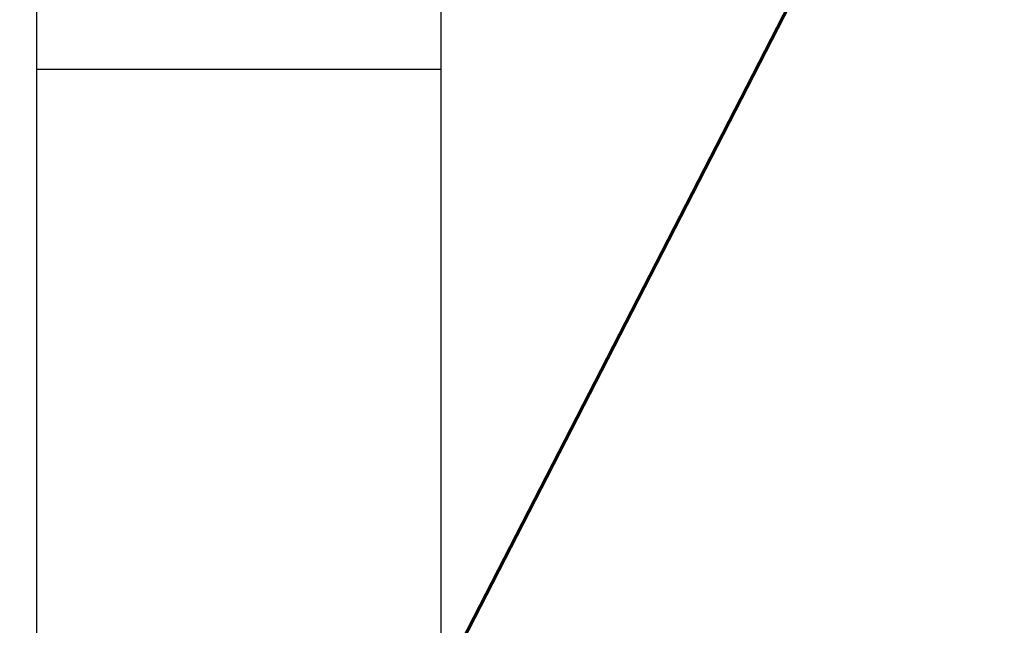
# Model space of a CAD drawing. Header units: inches. Extents: x -12418 to 183584, y -29325 to 19878.
# Drawn here: x 16832.61 to 16879.9, y -4522.61 to -4493.37 of the extents above; entities that cross this region are included whole.
import ezdxf
from ezdxf import colors
from ezdxf.entities.mleader import LeaderData, LeaderLine
from ezdxf.math import Vec2, Vec3

# ---------------------------------------------------------------- set-up
doc = ezdxf.new("R2010")
doc.units = ezdxf.units.IN
doc.header["$LTSCALE"] = 25
doc.header["$MEASUREMENT"] = 0
doc.linetypes.add('DASHDOT', pattern=[25.4, 12.7, -6.35, 0, -6.35])
doc.layers.get('0').update_dxf_attribs({"color": 8})
for name, color, linetype, lineweight in [('00-Ground Floor$0$LOADING', 253, 'Continuous', 5), ('00-Ground Floor$0$NEW Wall', 166, 'Continuous', 5), ('E-LITE-CIRC', 6, 'Continuous', 25), ('E-LITE-CLNG-CNDT', 6, 'DASHDOT', 35), ('E-POWR-TEXT', 6, 'Continuous', 25)]:
    doc.layers.add(name, color=color, linetype=linetype, lineweight=lineweight)
doc.styles.add('DC_Elc_Romans', font='elc_romans.shx', dxfattribs={"width": 0.7})
doc.styles.add('DC_Simplex', font='SIMPLEX.shx', dxfattribs={"width": 0.7})

# ---------------------------------------------------------------- blocks, each defined once
blk = doc.blocks.new('*X137')
at = {"color": 0}
for p, q in [((5, 3), (5, 3)), ((5, 3), (5, 3)), ((5, 3), (5, 3)), ((5, 3), (5, 3)), ((5, 3), (5, 3)), ((5, 3), (5, 3)), ((5, 3), (5, 3)), ((5, 3), (5, 3)), ((5, 3), (5, 3)), ((5, 3), (5, 3)), ((5, 3), (5, 3)), ((5, 3), (5, 3)), ((5, 3), (5, 3)), ((5, 3), (5, 3)), ((5, 3), (5, 3)), ((5, 3), (5, 3)), ((5, 3), (5, 3)), ((5, 3), (5, 3)), ((5, 3), (5, 3)), ((5, 3), (5, 3)), ((5, 3), (5, 3)), ((5, 3), (5, 3)), ((5, 3), (5, 3)), ((5, 3), (5, 3)), ((5, 3), (5, 3)), ((5, 3), (5, 3)), ((5, 3), (5, 3)), ((5, 3), (5, 3)), ((5, 3), (5, 3)), ((5, 3), (5, 3)), ((5, 3), (5, 3)), ((5, 3), (5, 3)), ((5, 3), (5, 3)), ((5, 3), (5, 3)), ((5, 3), (5, 3)), ((5, 3), (5, 3)), ((5, 3), (5, 3)), ((5, 3), (5, 3)), ((5, 3), (5, 3)), ((5, 3), (5, 3)), ((5, 3), (5, 3)), ((5, 3), (5, 3)), ((5, 3), (5, 3)), ((5, 3), (5, 3)), ((5, 3), (5, 3)), ((5, 3), (5, 3)), ((5, 3), (5, 3)), ((5, 3), (5, 3)), ((5, 3), (5, 3)), ((5, 3), (5, 3)), ((5, 3), (5, 3)), ((5, 3), (5, 3)), ((5, 3), (5, 3)), ((5, 3), (5, 3)), ((5, 3), (5, 3)), ((5, 3), (5, 3)), ((5, 3), (5, 3)), ((5, 3), (5, 3)), ((5, 3), (5, 3)), ((5, 3), (5, 3)), ((5, 3), (5, 3)), ((5, 3), (5, 3)), ((5, 3), (5, 3)), ((5, 3), (5, 3)), ((5, 3), (5, 3)), ((5, 3), (5, 3)), ((6, 3), (5, 3)), ((5, 3), (5, 3)), ((6, 3), (5, 3)), ((5, 3), (5, 3)), ((6, 3), (5, 3)), ((5, 3), (5, 3)), ((6, 3), (5, 3)), ((5, 3), (5, 3)), ((5, 3), (5, 3)), ((5, 3), (5, 3)), ((5, 3), (5, 3)), ((5, 3), (5, 3)), ((5, 3), (5, 3)), ((5, 3), (5, 3)), ((5, 3), (5, 3)), ((5, 3), (5, 3)), ((5, 3), (5, 3)), ((5, 3), (5, 3)), ((5, 3), (5, 3)), ((5, 3), (5, 3)), ((5, 3), (5, 3)), ((5, 3), (5, 3)), ((5, 3), (5, 3)), ((5, 3), (5, 3)), ((5, 3), (5, 3)), ((5, 3), (5, 3)), ((5, 3), (5, 3)), ((5, 3), (5, 3)), ((5, 3), (5, 3)), ((5, 3), (5, 3)), ((6, 3), (6, 3)), ((6, 3), (6, 3)), ((6, 3), (6, 3)), ((6, 3), (6, 3)), ((6, 3), (6, 3)), ((6, 3), (6, 3)), ((6, 3), (6, 3)), ((6, 3), (6, 3)), ((6, 3), (6, 3)), ((6, 3), (6, 3)), ((6, 3), (6, 3)), ((6, 3), (6, 3)), ((6, 3), (6, 3)), ((6, 3), (6, 3)), ((6, 3), (6, 3)), ((6, 3), (6, 3)), ((6, 3), (6, 3)), ((6, 3), (6, 3)), ((6, 3), (6, 3)), ((6, 3), (6, 3)), ((6, 3), (6, 3)), ((6, 3), (6, 3)), ((6, 3), (6, 3)), ((6, 3), (6, 3)), ((6, 3), (6, 3)), ((6, 3), (6, 3)), ((6, 3), (6, 3)), ((6, 3), (6, 3)), ((6, 3), (6, 3)), ((6, 3), (6, 3)), ((6, 3), (6, 3)), ((6, 3), (6, 3)), ((6, 3), (6, 3)), ((6, 3), (6, 3)), ((6, 3), (6, 3)), ((6, 3), (6, 3)), ((6, 3), (6, 3)), ((6, 3), (6, 3)), ((6, 3), (6, 3)), ((6, 3), (6, 3)), ((6, 3), (6, 3)), ((6, 3), (6, 3)), ((6, 3), (6, 3)), ((6, 3), (6, 3)), ((6, 3), (6, 3)), ((6, 3), (6, 3)), ((6, 3), (6, 3)), ((6, 3), (6, 3)), ((6, 3), (6, 3)), ((6, 3), (6, 3)), ((6, 3), (6, 3)), ((6, 3), (6, 3)), ((6, 3), (6, 3)), ((6, 3), (6, 3)), ((6, 3), (6, 3)), ((6, 3), (6, 3)), ((6, 3), (6, 3)), ((6, 3), (6, 3)), ((6, 3), (6, 3)), ((6, 3), (6, 3)), ((6, 3), (6, 3)), ((6, 3), (6, 3)), ((6, 3), (6, 3)), ((6, 3), (6, 3)), ((6, 3), (6, 3)), ((6, 3), (6, 3)), ((6, 3), (6, 3)), ((6, 3), (6, 3)), ((6, 3), (6, 3)), ((6, 3), (6, 3)), ((6, 3), (6, 3)), ((6, 3), (6, 3)), ((6, 3), (6, 3)), ((6, 3), (6, 3)), ((6, 3), (6, 3)), ((6, 3), (6, 3)), ((6, 3), (6, 3)), ((6, 3), (6, 3)), ((6, 3), (6, 3)), ((6, 3), (6, 3)), ((6, 3), (6, 3)), ((6, 3), (6, 3)), ((6, 3), (6, 3)), ((6, 3), (6, 3)), ((6, 3), (6, 3)), ((6, 3), (6, 3)), ((6, 3), (6, 3)), ((6, 3), (6, 3)), ((6, 3), (6, 3)), ((6, 3), (6, 3)), ((6, 3), (6, 3)), ((6, 3), (6, 3)), ((6, 3), (6, 3)), ((6, 3), (6, 3)), ((6, 3), (6, 3)), ((6, 3), (6, 3)), ((6, 3), (6, 3)), ((6, 3), (6, 3)), ((6, 3), (6, 3)), ((6, 3), (6, 3)), ((6, 3), (6, 3)), ((6, 3), (6, 3)), ((6, 3), (6, 3)), ((6, 3), (6, 3)), ((6, 3), (6, 3)), ((6, 3), (6, 3)), ((6, 3), (6, 3)), ((6, 3), (6, 3)), ((6, 3), (6, 3)), ((6, 3), (6, 3)), ((6, 3), (6, 3)), ((6, 3), (6, 3)), ((6, 3), (6, 3)), ((6, 3), (6, 3)), ((6, 3), (6, 3)), ((6, 3), (6, 3)), ((6, 3), (6, 3)), ((6, 3), (6, 3)), ((6, 3), (6, 3)), ((6, 3), (6, 3)), ((6, 3), (6, 3)), ((6, 3), (6, 3)), ((6, 3), (6, 3)), ((6, 3), (6, 3)), ((6, 3), (6, 3)), ((6, 3), (6, 3)), ((6, 3), (6, 3)), ((6, 3), (6, 3)), ((6, 3), (6, 3)), ((6, 3), (6, 3)), ((6, 3), (6, 3)), ((6, 3), (6, 3)), ((6, 3), (6, 3)), ((6, 3), (6, 3)), ((6, 3), (6, 3)), ((6, 3), (6, 3)), ((6, 3), (6, 3)), ((6, 3), (6, 3)), ((6, 3), (6, 3)), ((6, 3), (6, 3)), ((6, 3), (6, 3)), ((6, 3), (6, 3)), ((6, 3), (6, 3)), ((6, 3), (6, 3)), ((6, 3), (6, 3)), ((6, 3), (6, 3)), ((6, 3), (6, 3)), ((6, 3), (6, 3)), ((6, 3), (6, 3)), ((6, 3), (6, 3)), ((6, 3), (6, 3)), ((6, 3), (6, 3)), ((6, 3), (6, 3)), ((6, 3), (6, 3)), ((6, 3), (6, 3)), ((6, 3), (6, 3)), ((6, 3), (6, 3)), ((6, 3), (6, 3)), ((6, 3), (6, 3)), ((6, 3), (6, 3)), ((6, 3), (6, 3)), ((6, 3), (6, 3)), ((6, 3), (6, 3)), ((6, 3), (6, 3)), ((6, 3), (6, 3)), ((6, 3), (6, 3)), ((6, 3), (6, 3)), ((6, 3), (6, 3)), ((6, 3), (6, 3)), ((6, 3), (6, 3)), ((6, 3), (6, 3)), ((6, 3), (6, 3)), ((6, 3), (6, 3)), ((6, 3), (6, 3)), ((6, 3), (6, 3)), ((6, 3), (6, 3)), ((6, 3), (6, 3)), ((6, 3), (6, 3)), ((6, 3), (6, 3)), ((6, 3), (6, 3)), ((6, 3), (6, 3)), ((6, 3), (6, 3)), ((6, 3), (6, 3)), ((6, 3), (6, 3)), ((6, 3), (6, 3)), ((6, 3), (6, 3)), ((6, 3), (6, 3)), ((6, 3), (6, 3)), ((6, 3), (6, 3)), ((6, 3), (6, 3)), ((6, 3), (6, 3)), ((6, 3), (6, 3)), ((6, 3), (6, 3)), ((6, 3), (6, 3)), ((6, 3), (6, 3)), ((6, 3), (6, 3)), ((6, 3), (6, 3)), ((6, 3), (6, 3)), ((6, 3), (6, 3)), ((6, 3), (6, 3)), ((6, 3), (6, 3)), ((6, 3), (6, 3)), ((6, 3), (6, 3)), ((6, 3), (6, 3)), ((6, 3), (5, 3)), ((6, 3), (5, 3)), ((6, 3), (5, 3)), ((6, 3), (5, 3)), ((6, 3), (5, 3)), ((6, 3), (6, 3)), ((6, 3), (6, 3)), ((6, 3), (6, 3)), ((6, 3), (6, 3)), ((6, 3), (6, 3)), ((6, 3), (6, 3)), ((6, 3), (6, 3)), ((6, 3), (6, 3)), ((6, 3), (6, 3)), ((6, 3), (6, 3)), ((6, 3), (6, 3)), ((6, 3), (6, 3)), ((6, 3), (6, 3)), ((6, 3), (6, 3)), ((6, 3), (6, 3)), ((6, 3), (6, 3)), ((6, 3), (6, 3)), ((6, 3), (6, 3)), ((6, 3), (6, 3)), ((6, 3), (6, 3)), ((6, 3), (6, 3)), ((6, 3), (6, 3)), ((6, 3), (6, 3)), ((6, 3), (6, 3)), ((6, 3), (6, 3)), ((6, 3), (6, 3)), ((6, 3), (6, 3)), ((6, 3), (6, 3)), ((6, 3), (6, 3)), ((6, 3), (6, 3)), ((6, 3), (6, 3)), ((6, 3), (6, 3)), ((6, 3), (6, 3)), ((6, 3), (6, 3)), ((6, 3), (6, 3)), ((6, 3), (6, 3)), ((6, 3), (6, 3)), ((6, 3), (6, 3)), ((6, 3), (6, 3)), ((6, 3), (6, 3)), ((6, 3), (6, 3)), ((6, 3), (6, 3)), ((6, 3), (6, 3)), ((6, 3), (6, 3)), ((6, 3), (6, 3)), ((6, 3), (6, 3)), ((6, 3), (6, 3)), ((6, 3), (6, 3)), ((6, 3), (6, 3)), ((6, 3), (6, 3)), ((6, 3), (6, 3)), ((6, 3), (6, 3)), ((6, 3), (6, 3)), ((6, 3), (6, 3)), ((6, 3), (6, 3)), ((6, 3), (6, 3)), ((6, 3), (6, 3)), ((6, 3), (6, 3)), ((6, 3), (6, 3)), ((6, 3), (6, 3)), ((6, 3), (6, 3)), ((6, 3), (6, 3)), ((6, 3), (6, 3)), ((6, 3), (6, 3)), ((6, 3), (6, 3)), ((6, 3), (6, 3)), ((6, 3), (6, 3)), ((6, 3), (6, 3)), ((6, 3), (6, 3)), ((6, 3), (6, 3)), ((6, 3), (6, 3)), ((6, 3), (6, 3)), ((6, 3), (6, 3)), ((6, 3), (6, 3)), ((6, 3), (6, 3)), ((6, 3), (6, 3)), ((6, 3), (6, 3)), ((6, 3), (6, 3)), ((6, 3), (6, 3)), ((6, 3), (6, 3)), ((6, 3), (6, 3)), ((6, 3), (6, 3)), ((6, 3), (6, 3)), ((6, 3), (6, 3)), ((6, 3), (6, 3)), ((6, 3), (6, 3)), ((6, 3), (6, 3)), ((6, 3), (6, 3)), ((6, 3), (6, 3)), ((6, 3), (6, 3)), ((6, 3), (6, 3)), ((6, 3), (6, 3)), ((6, 3), (6, 3)), ((6, 3), (6, 3)), ((6, 3), (6, 3)), ((6, 3), (6, 3)), ((6, 3), (6, 3)), ((6, 3), (6, 3)), ((6, 3), (6, 3)), ((6, 3), (6, 3)), ((6, 3), (6, 3)), ((6, 3), (6, 3)), ((6, 3), (6, 3)), ((6, 3), (6, 3)), ((6, 3), (6, 3)), ((6, 3), (6, 3)), ((6, 3), (6, 3)), ((6, 3), (6, 3)), ((6, 3), (6, 3)), ((6, 3), (6, 3)), ((6, 3), (6, 3)), ((6, 3), (6, 3)), ((6, 3), (6, 3)), ((6, 3), (6, 3)), ((6, 3), (6, 3)), ((6, 3), (6, 3)), ((6, 3), (6, 3)), ((6, 3), (6, 3)), ((6, 3), (6, 3)), ((6, 3), (6, 3)), ((6, 3), (6, 3)), ((6, 3), (6, 3)), ((6, 3), (6, 3)), ((6, 3), (6, 3)), ((6, 3), (6, 3)), ((6, 3), (6, 3)), ((6, 3), (6, 3)), ((6, 3), (6, 3)), ((6, 3), (6, 3)), ((6, 3), (6, 3)), ((6, 3), (6, 3)), ((6, 3), (6, 3)), ((6, 3), (6, 3)), ((6, 3), (6, 3)), ((6, 3), (6, 3)), ((6, 3), (6, 3)), ((6, 3), (6, 3)), ((6, 3), (6, 3)), ((6, 3), (6, 3)), ((6, 3), (6, 3)), ((6, 3), (6, 3)), ((6, 3), (6, 3)), ((6, 3), (6, 3)), ((6, 3), (6, 3)), ((6, 3), (6, 3)), ((6, 3), (6, 3)), ((6, 3), (6, 3)), ((6, 3), (6, 3)), ((6, 3), (6, 3)), ((6, 3), (6, 3)), ((6, 3), (6, 3)), ((6, 3), (6, 3)), ((6, 3), (6, 3)), ((6, 3), (6, 3)), ((6, 3), (6, 3)), ((6, 3), (6, 3)), ((6, 3), (6, 3)), ((6, 3), (6, 3)), ((6, 3), (6, 3)), ((6, 3), (6, 3)), ((6, 3), (6, 3)), ((6, 3), (6, 3)), ((6, 3), (6, 3)), ((6, 3), (6, 3)), ((6, 3), (6, 3)), ((6, 3), (6, 3)), ((6, 3), (6, 3)), ((6, 3), (6, 3)), ((6, 3), (6, 3)), ((6, 3), (6, 3)), ((6, 3), (6, 3)), ((6, 3), (6, 3)), ((6, 3), (6, 3)), ((6, 3), (6, 3)), ((6, 3), (6, 3)), ((6, 3), (6, 3)), ((6, 3), (6, 3)), ((6, 3), (6, 3)), ((6, 3), (6, 3)), ((6, 3), (6, 3)), ((6, 3), (6, 3)), ((6, 3), (6, 3)), ((6, 3), (6, 3)), ((6, 3), (6, 3)), ((6, 3), (6, 3)), ((6, 3), (6, 3)), ((6, 3), (6, 3)), ((6, 3), (6, 3)), ((6, 3), (6, 3)), ((6, 3), (6, 3)), ((6, 3), (6, 3)), ((6, 3), (6, 3)), ((6, 3), (6, 3)), ((6, 3), (6, 3)), ((6, 3), (6, 3)), ((6, 3), (6, 3)), ((6, 3), (6, 3)), ((6, 3), (6, 3)), ((6, 3), (6, 3)), ((6, 3), (6, 3)), ((6, 3), (6, 3)), ((6, 3), (6, 3)), ((6, 3), (6, 3)), ((6, 3), (6, 3)), ((6, 3), (6, 3)), ((6, 3), (6, 3)), ((6, 3), (6, 3)), ((6, 3), (6, 3)), ((6, 3), (6, 3)), ((6, 3), (6, 3)), ((6, 3), (6, 3)), ((6, 3), (6, 3)), ((6, 3), (6, 3)), ((6, 3), (6, 3)), ((6, 3), (6, 3)), ((6, 3), (6, 3)), ((6, 3), (6, 3)), ((6, 3), (6, 3)), ((6, 3), (6, 3)), ((6, 3), (6, 3)), ((6, 3), (6, 3)), ((6, 3), (6, 3)), ((6, 3), (6, 3)), ((6, 3), (6, 3)), ((6, 3), (6, 3)), ((6, 3), (6, 3)), ((6, 3), (6, 3)), ((6, 3), (6, 3)), ((6, 3), (6, 3)), ((6, 3), (6, 3)), ((6, 3), (6, 3)), ((6, 3), (6, 3)), ((6, 3), (6, 3)), ((6, 3), (6, 3)), ((6, 3), (6, 3)), ((6, 3), (6, 3)), ((6, 3), (6, 3)), ((6, 3), (6, 3)), ((6, 3), (6, 3)), ((6, 3), (6, 3)), ((6, 3), (6, 3)), ((6, 3), (6, 3)), ((6, 3), (6, 3)), ((6, 3), (6, 3)), ((6, 3), (6, 3)), ((6, 3), (6, 3)), ((6, 3), (6, 3)), ((6, 3), (6, 3)), ((6, 3), (6, 3)), ((6, 3), (6, 3)), ((6, 3), (6, 3)), ((6, 3), (6, 3)), ((6, 3), (6, 3)), ((6, 3), (6, 3)), ((6, 3), (6, 3)), ((6, 3), (6, 3)), ((6, 3), (6, 3)), ((6, 3), (6, 3)), ((6, 3), (6, 3)), ((6, 3), (6, 3)), ((6, 3), (6, 3)), ((6, 3), (6, 3)), ((6, 3), (6, 3)), ((6, 3), (6, 3)), ((6, 3), (6, 3)), ((6, 3), (6, 3)), ((6, 3), (6, 3)), ((6, 3), (6, 3)), ((6, 3), (6, 3)), ((6, 3), (6, 3)), ((6, 3), (6, 3)), ((6, 3), (6, 3)), ((6, 3), (6, 3)), ((6, 3), (6, 3)), ((6, 3), (6, 3)), ((6, 3), (6, 3)), ((6, 3), (6, 3)), ((6, 3), (6, 3)), ((6, 3), (6, 3)), ((6, 3), (6, 3)), ((6, 3), (6, 3)), ((6, 3), (6, 3)), ((6, 3), (6, 3)), ((6, 3), (6, 3)), ((6, 3), (6, 3)), ((6, 3), (6, 3)), ((6, 3), (6, 3)), ((6, 3), (6, 3)), ((6, 3), (6, 3)), ((6, 3), (6, 3)), ((6, 3), (6, 3)), ((6, 3), (6, 3)), ((6, 3), (6, 3)), ((6, 3), (6, 3)), ((6, 3), (6, 3)), ((6, 3), (6, 3)), ((6, 3), (6, 3)), ((6, 3), (6, 3)), ((6, 3), (6, 3)), ((6, 3), (6, 3)), ((6, 3), (6, 3)), ((6, 3), (6, 3)), ((6, 3), (6, 3)), ((6, 3), (6, 3)), ((6, 3), (6, 3)), ((6, 3), (6, 3)), ((6, 3), (6, 3)), ((6, 3), (6, 3)), ((6, 3), (6, 3)), ((6, 3), (6, 3)), ((6, 3), (6, 3)), ((6, 3), (6, 3)), ((6, 3), (6, 3)), ((6, 3), (6, 3)), ((6, 3), (6, 3)), ((6, 3), (6, 3)), ((6, 3), (6, 3))]:
    blk.add_line(p, q, dxfattribs=at)
blk = doc.blocks.new('*X138')
at = {"color": 0}
for p, q in [((13, 1), (13, 1)), ((13, 1), (13, 1)), ((13, 1), (13, 1)), ((13, 1), (13, 1)), ((13, 1), (13, 1)), ((13, 1), (13, 1)), ((13, 1), (13, 1)), ((13, 1), (13, 1)), ((13, 1), (13, 1)), ((13, 1), (13, 1)), ((13, 1), (13, 1)), ((13, 1), (13, 1)), ((13, 1), (13, 1)), ((13, 1), (13, 1)), ((13, 1), (13, 1)), ((13, 1), (14, 1)), ((13, 1), (14, 1)), ((13, 1), (14, 1)), ((13, 1), (13, 1)), ((13, 1), (13, 1)), ((13, 1), (13, 1)), ((13, 1), (13, 1)), ((13, 1), (13, 1)), ((13, 1), (13, 1)), ((13, 1), (13, 1)), ((13, 1), (13, 1)), ((13, 1), (13, 1)), ((13, 1), (13, 1)), ((13, 1), (13, 1)), ((13, 1), (13, 1)), ((13, 1), (13, 1)), ((13, 1), (13, 1)), ((13, 1), (13, 1)), ((13, 1), (13, 1)), ((13, 1), (13, 1)), ((13, 1), (13, 1)), ((13, 1), (13, 1)), ((13, 1), (13, 1)), ((13, 1), (13, 1)), ((13, 1), (13, 1)), ((13, 1), (13, 1)), ((13, 1), (13, 1)), ((13, 1), (13, 1)), ((13, 1), (13, 1)), ((13, 1), (13, 1)), ((13, 1), (13, 1)), ((13, 1), (13, 1)), ((13, 1), (13, 1)), ((13, 1), (13, 1)), ((13, 1), (13, 1)), ((13, 1), (13, 1)), ((13, 1), (13, 1)), ((13, 1), (13, 1)), ((13, 1), (13, 1)), ((13, 1), (13, 1)), ((13, 1), (13, 1)), ((13, 1), (13, 1)), ((13, 1), (13, 1)), ((13, 1), (13, 1)), ((13, 1), (13, 1)), ((13, 1), (13, 1)), ((13, 1), (13, 1)), ((13, 1), (13, 1)), ((13, 1), (13, 1)), ((13, 1), (13, 1)), ((13, 1), (13, 1)), ((13, 1), (13, 1)), ((13, 1), (13, 1)), ((13, 1), (13, 1)), ((13, 1), (13, 1)), ((13, 1), (13, 1)), ((13, 1), (13, 1)), ((13, 1), (13, 1)), ((13, 1), (13, 1)), ((13, 1), (13, 1)), ((13, 1), (13, 1)), ((13, 1), (13, 1)), ((13, 1), (13, 1)), ((13, 1), (13, 1)), ((13, 1), (13, 1)), ((13, 1), (13, 1)), ((13, 1), (13, 1)), ((13, 1), (13, 1)), ((13, 1), (13, 1)), ((13, 1), (13, 1)), ((13, 1), (13, 1)), ((13, 1), (13, 1)), ((13, 1), (13, 1)), ((13, 1), (13, 1)), ((13, 1), (13, 1)), ((13, 1), (13, 1)), ((13, 1), (13, 1)), ((13, 1), (13, 1)), ((13, 1), (13, 1)), ((13, 1), (13, 1)), ((13, 1), (13, 1)), ((13, 1), (13, 1)), ((13, 1), (13, 1)), ((13, 1), (13, 1)), ((13, 1), (13, 1)), ((13, 1), (13, 1)), ((13, 1), (13, 1)), ((13, 1), (13, 1)), ((13, 1), (13, 1)), ((13, 1), (13, 1)), ((13, 1), (13, 1)), ((13, 1), (13, 1)), ((13, 1), (13, 1)), ((13, 1), (13, 1)), ((13, 1), (13, 1)), ((13, 1), (13, 1)), ((13, 1), (13, 1)), ((13, 1), (13, 1)), ((13, 1), (13, 1)), ((13, 1), (13, 1)), ((13, 1), (13, 1)), ((13, 1), (13, 1)), ((13, 1), (13, 1)), ((13, 1), (13, 1)), ((13, 1), (13, 1)), ((13, 1), (13, 1)), ((13, 1), (13, 1)), ((13, 1), (13, 1)), ((13, 1), (14, 1)), ((13, 0), (13, 0)), ((13, 0), (13, 0)), ((13, 0), (13, 0)), ((13, 0), (13, 0)), ((13, 0), (13, 0)), ((13, 0), (13, 0)), ((13, 0), (13, 0)), ((13, 0), (13, 0)), ((13, 0), (13, 0)), ((13, 0), (13, 0)), ((13, 0), (13, 0)), ((13, 0), (13, 0)), ((13, 0), (13, 0)), ((13, 0), (13, 0)), ((13, 0), (13, 0)), ((13, 0), (13, 0)), ((13, 0), (13, 0)), ((13, 0), (13, 0)), ((13, 0), (13, 0)), ((13, 0), (13, 0)), ((13, 0), (13, 0)), ((13, 0), (13, 0)), ((13, 0), (13, 0)), ((13, 0), (13, 0)), ((13, 0), (13, 0)), ((13, 0), (13, 0)), ((13, 0), (13, 0)), ((13, 0), (13, 0)), ((13, 0), (13, 0)), ((13, 0), (13, 0)), ((13, 0), (13, 0)), ((13, 0), (13, 0)), ((13, 0), (13, 0)), ((13, 0), (13, 0)), ((13, 0), (13, 0)), ((13, 0), (13, 0)), ((13, 0), (13, 0)), ((13, 0), (13, 0)), ((13, 0), (13, 0)), ((13, 0), (13, 0)), ((13, 0), (13, 0)), ((13, 0), (13, 0)), ((13, 0), (13, 0)), ((13, 0), (13, 0)), ((13, 0), (13, 0)), ((13, 0), (13, 0)), ((13, 0), (13, 0)), ((13, 0), (13, 0)), ((13, 0), (14, 0)), ((13, 0), (14, 0)), ((13, 0), (13, 0)), ((13, 0), (14, 0)), ((14, 1), (14, 1)), ((14, 1), (14, 1)), ((14, 1), (14, 1)), ((14, 1), (14, 1)), ((14, 1), (14, 1)), ((14, 1), (14, 1)), ((14, 1), (14, 1)), ((14, 1), (14, 1)), ((14, 1), (14, 1)), ((14, 1), (14, 1)), ((14, 1), (14, 1)), ((14, 1), (14, 1)), ((14, 1), (14, 1)), ((14, 1), (14, 1)), ((14, 1), (14, 1)), ((14, 1), (14, 1)), ((14, 1), (14, 1)), ((14, 1), (14, 1)), ((14, 1), (14, 1)), ((14, 1), (14, 1)), ((14, 1), (14, 1)), ((14, 1), (14, 1)), ((14, 1), (14, 1)), ((14, 1), (14, 1)), ((14, 1), (14, 1)), ((14, 1), (14, 1)), ((14, 1), (14, 1)), ((14, 1), (14, 1)), ((14, 1), (14, 1)), ((14, 1), (14, 1)), ((14, 1), (14, 1)), ((14, 1), (14, 1)), ((14, 1), (14, 1)), ((14, 1), (14, 1)), ((14, 1), (14, 1)), ((14, 1), (14, 1)), ((14, 1), (14, 1)), ((14, 1), (14, 1)), ((14, 1), (14, 1)), ((14, 1), (14, 1)), ((14, 1), (14, 1)), ((14, 1), (14, 1)), ((14, 1), (14, 1)), ((14, 1), (14, 1)), ((14, 1), (14, 1)), ((14, 1), (14, 1)), ((14, 1), (14, 1)), ((14, 1), (14, 1)), ((14, 1), (14, 1)), ((14, 1), (14, 1)), ((14, 1), (14, 1)), ((14, 1), (14, 1)), ((14, 1), (14, 1)), ((14, 1), (14, 1)), ((14, 1), (14, 1)), ((14, 1), (14, 1)), ((14, 1), (14, 1)), ((14, 1), (14, 1)), ((14, 1), (14, 1)), ((14, 1), (14, 1)), ((14, 1), (14, 1)), ((14, 1), (14, 1)), ((14, 1), (14, 1)), ((14, 1), (14, 1)), ((14, 1), (14, 1)), ((14, 1), (14, 1)), ((14, 1), (14, 1)), ((14, 1), (14, 1)), ((14, 1), (14, 1)), ((14, 1), (14, 1)), ((14, 1), (14, 1)), ((14, 1), (14, 1)), ((14, 1), (14, 1)), ((14, 1), (14, 1)), ((14, 1), (14, 1)), ((14, 1), (14, 1)), ((14, 1), (14, 1)), ((14, 1), (14, 1)), ((14, 1), (14, 1)), ((14, 1), (14, 1)), ((14, 1), (14, 1)), ((14, 1), (14, 1)), ((14, 1), (14, 1)), ((14, 1), (14, 1)), ((14, 1), (14, 1)), ((14, 1), (14, 1)), ((14, 1), (14, 1)), ((14, 1), (14, 1)), ((14, 1), (14, 1)), ((14, 1), (14, 1)), ((14, 1), (14, 1)), ((14, 1), (14, 1)), ((14, 1), (14, 1)), ((14, 1), (14, 1)), ((14, 0), (14, 0)), ((14, 0), (14, 0)), ((14, 0), (14, 0)), ((14, 0), (14, 0)), ((14, 0), (14, 0)), ((14, 0), (14, 0)), ((14, 0), (14, 0)), ((14, 0), (14, 0)), ((14, 0), (14, 0)), ((14, 0), (14, 0)), ((14, 0), (14, 0)), ((14, 0), (14, 0)), ((14, 0), (14, 0)), ((14, 0), (14, 0)), ((14, 0), (14, 0)), ((14, 0), (14, 0)), ((14, 0), (14, 0)), ((14, 0), (14, 0)), ((14, 0), (14, 0)), ((14, 0), (14, 0)), ((14, 0), (14, 0)), ((14, 0), (14, 0)), ((14, 0), (14, 0)), ((14, 0), (14, 0)), ((14, 0), (14, 0)), ((14, 0), (14, 0)), ((14, 0), (14, 0)), ((14, 0), (14, 0)), ((14, 0), (14, 0)), ((14, 0), (14, 0)), ((14, 0), (14, 0)), ((14, 0), (14, 0)), ((14, 0), (14, 0)), ((14, 0), (14, 0)), ((14, 0), (14, 0)), ((14, 0), (14, 0)), ((14, 0), (14, 0)), ((14, 0), (14, 0)), ((14, 0), (14, 0)), ((14, 0), (14, 0)), ((14, 0), (14, 0)), ((14, 0), (14, 0)), ((14, 0), (14, 0)), ((14, 0), (14, 0)), ((14, 0), (14, 0)), ((14, 0), (14, 0)), ((14, 0), (14, 0)), ((14, 0), (14, 0)), ((13, 0), (13, 0)), ((13, 0), (14, 0)), ((13, 0), (13, 0)), ((13, 0), (14, 0)), ((13, 0), (13, 0)), ((13, 0), (14, 0)), ((13, 0), (13, 0)), ((13, 0), (13, 0)), ((13, 0), (13, 0)), ((13, 0), (13, 0)), ((13, 0), (14, 0)), ((13, 0), (13, 0)), ((13, 0), (14, 0)), ((13, 0), (13, 0)), ((13, 0), (14, 0)), ((13, 0), (13, 0)), ((13, 0), (14, 0)), ((13, 0), (13, 0)), ((13, 0), (14, 0)), ((13, 0), (13, 0)), ((13, 0), (14, 0)), ((13, 0), (13, 0)), ((13, 0), (14, 0)), ((13, 0), (13, 0)), ((13, 0), (13, 0)), ((13, 0), (13, 0)), ((13, 0), (14, 0)), ((13, 0), (13, 0)), ((13, 0), (14, 0)), ((13, 0), (13, 0)), ((13, 0), (14, 0)), ((13, 0), (13, 0)), ((13, 0), (14, 0)), ((13, 0), (13, 0)), ((13, 0), (13, 0)), ((13, 0), (13, 0)), ((13, 0), (13, 0)), ((13, 0), (13, 0)), ((13, 0), (13, 0)), ((13, 0), (13, 0)), ((13, 0), (13, 0)), ((13, 0), (13, 0)), ((13, 0), (13, 0)), ((13, 0), (13, 0)), ((13, 0), (13, 0)), ((13, 0), (13, 0)), ((13, 0), (13, 0)), ((13, 0), (13, 0)), ((13, 0), (13, 0)), ((13, 0), (13, 0)), ((13, 0), (13, 0)), ((13, 0), (13, 0)), ((13, 0), (13, 0)), ((13, 0), (13, 0)), ((13, 0), (13, 0)), ((13, 0), (13, 0)), ((13, 0), (13, 0)), ((13, 0), (13, 0)), ((13, 0), (13, 0)), ((13, 0), (13, 0)), ((13, 0), (13, 0)), ((13, 0), (13, 0)), ((13, 0), (13, 0)), ((13, 0), (13, 0)), ((13, -1), (13, -1)), ((13, -1), (13, -1)), ((13, -1), (13, -1)), ((13, -1), (13, -1)), ((13, -1), (13, -1)), ((13, -1), (14, -1)), ((13, -1), (13, -1)), ((14, 0), (14, 0)), ((14, 0), (14, 0)), ((14, 0), (14, 0)), ((14, 0), (14, 0)), ((14, 0), (14, 0)), ((14, 0), (14, 0)), ((14, 0), (14, 0)), ((14, 0), (14, 0)), ((14, 0), (14, 0)), ((14, 0), (14, 0)), ((14, 0), (14, 0)), ((14, 0), (14, 0)), ((14, 0), (14, 0)), ((14, 0), (14, 0)), ((14, 0), (14, 0)), ((13, 0), (14, 0)), ((14, 0), (14, 0)), ((14, 0), (14, 0)), ((14, 0), (14, 0)), ((14, 0), (14, 0)), ((14, 0), (14, 0)), ((14, 0), (14, 0)), ((14, 0), (14, 0)), ((14, 0), (14, 0)), ((14, 0), (14, 0)), ((14, 0), (14, 0)), ((14, 0), (14, 0)), ((14, 0), (14, 0)), ((14, 0), (14, 0)), ((14, 0), (14, 0)), ((14, 0), (14, 0)), ((14, 0), (14, 0)), ((14, 0), (14, 0)), ((14, 0), (14, 0)), ((14, 0), (14, 0)), ((14, 0), (14, 0)), ((14, 0), (14, 0)), ((14, 0), (14, 0)), ((14, 0), (14, 0)), ((14, 0), (14, 0)), ((14, 0), (14, 0)), ((14, 0), (14, 0)), ((14, 0), (14, 0)), ((14, 0), (14, 0)), ((14, 0), (14, 0)), ((14, 0), (14, 0)), ((14, 0), (14, 0)), ((14, 0), (14, 0)), ((14, 0), (14, 0)), ((14, 0), (14, 0)), ((14, -1), (14, -1)), ((14, -1), (14, -1)), ((14, -1), (14, -1)), ((14, -1), (14, -1)), ((14, -1), (14, -1))]:
    blk.add_line(p, q, dxfattribs=at)
blk = doc.blocks.new('00-Ground Floor$0$GF21018-P')
at = {"color": 0}
for p, q in [((0.220494, 0.475631), (0.220494, 0.067498)), ((0.240011, 0.322592), (0.240011, 0.140001)), ((0.220494, 0.293723), (0.240011, 0.293723))]:
    blk.add_line(p, q, dxfattribs=at)
for points in [[(0.240011, 0.293723), (0.240011, 0.293723), (0.240011, 0.293723), (0.240011, 0.293723), (0.240011, 0.293723), (0.240011, 0.293723), (0.240011, 0.293723), (0.240011, 0.293723), (0.240011, 0.293723), (0.240011, 0.293723), (0.240011, 0.293723), (0.240011, 0.293723), (0.240011, 0.293723), (0.240011, 0.293723), (0.240011, 0.293723), (0.240011, 0.293723), (0.240011, 0.293723), (0.240011, 0.293723), (0.240011, 0.293723), (0.240011, 0.293723), (0.240011, 0.293723), (0.240011, 0.293723), (0.240011, 0.293723), (0.240011, 0.293723), (0.240011, 0.293723), (0.240011, 0.293723), (0.240011, 0.293723), (0.240011, 0.293723), (0.240011, 0.293723), (0.240011, 0.293723), (0.240011, 0.293723), (0.240011, 0.293723), (0.240011, 0.293723), (0.240011, 0.293723), (0.240011, 0.293723), (0.240011, 0.293723), (0.240011, 0.293723), (0.240011, 0.293723), (0.240011, 0.293723), (0.240011, 0.293723), (0.240011, 0.293723), (0.240011, 0.293723), (0.240011, 0.293723), (0.240011, 0.293723), (0.240011, 0.293723), (0.240011, 0.293723), (0.240011, 0.293723), (0.240011, 0.293723), (0.240011, 0.293723), (0.240011, 0.293723), (0.240011, 0.293723), (0.240011, 0.293723), (0.240011, 0.293723), (0.240011, 0.293723), (0.240011, 0.293723), (0.240011, 0.293723), (0.240011, 0.293723), (0.240011, 0.293723), (0.240011, 0.293723), (0.240011, 0.293723), (0.240011, 0.293723), (0.240011, 0.293723), (0.240011, 0.293723), (0.240011, 0.293723), (0.240011, 0.293723), (0.240011, 0.293723), (0.240011, 0.293723), (0.240011, 0.293723), (0.240011, 0.293723), (0.240011, 0.293723), (0.240011, 0.293723), (0.240011, 0.293723), (0.240011, 0.293723), (0.240011, 0.293723), (0.240011, 0.293723), (0.240011, 0.293723), (0.240011, 0.293723), (0.240011, 0.293723), (0.240011, 0.293723), (0.240011, 0.293723), (0.240011, 0.293723), (0.240011, 0.293723), (0.240011, 0.293723), (0.240011, 0.293723), (0.240011, 0.293723), (0.240011, 0.293723), (0.240011, 0.293723), (0.240011, 0.293723), (0.240011, 0.293723), (0.240011, 0.293723), (0.240011, 0.293723), (0.240011, 0.293723), (0.240011, 0.293723), (0.240011, 0.293723), (0.240011, 0.293723), (0.240011, 0.293723), (0.240011, 0.293723), (0.240011, 0.293723), (0.240011, 0.293723), (0.240011, 0.293723), (0.240011, 0.293723), (0.240011, 0.293723), (0.240011, 0.293723), (0.240011, 0.293723), (0.240011, 0.293723), (0.240011, 0.293723), (0.240011, 0.293723), (0.240011, 0.293723), (0.240011, 0.293723), (0.240011, 0.293723), (0.240011, 0.293723), (0.240011, 0.293723), (0.240011, 0.293723), (0.240011, 0.293723), (0.240011, 0.293723), (0.240011, 0.293723), (0.240011, 0.293723), (0.240011, 0.293723), (0.240011, 0.293723), (0.240011, 0.293723), (0.240011, 0.293723), (0.240011, 0.293723), (0.240011, 0.293723), (0.240011, 0.293723), (0.240011, 0.293723), (0.240011, 0.293723), (0.240011, 0.293723), (0.240011, 0.293723), (0.240011, 0.293723), (0.240011, 0.293723), (0.240011, 0.293723), (0.240011, 0.293723), (0.240011, 0.293723), (0.240011, 0.293723), (0.240011, 0.293723), (0.240011, 0.293723), (0.240011, 0.293723), (0.240011, 0.293723), (0.240011, 0.293723), (0.240011, 0.293723), (0.240011, 0.293723), (0.240011, 0.293723), (0.240011, 0.293723), (0.240011, 0.293723), (0.240011, 0.293723), (0.240011, 0.293723), (0.240011, 0.293723), (0.240011, 0.293723), (0.240011, 0.293723), (0.240011, 0.293723), (0.240011, 0.293723), (0.240011, 0.293723), (0.240011, 0.293723), (0.240011, 0.293723), (0.240011, 0.293723), (0.240011, 0.293723), (0.240011, 0.293723), (0.240011, 0.293723), (0.240011, 0.293723), (0.240011, 0.293723), (0.240011, 0.293723), (0.240011, 0.293723), (0.240011, 0.293723), (0.240011, 0.293723), (0.240011, 0.293723), (0.240011, 0.293723), (0.240011, 0.293723), (0.240011, 0.293723), (0.240011, 0.293723), (0.240011, 0.293723), (0.240011, 0.293723), (0.240011, 0.293723), (0.240011, 0.293723), (0.240011, 0.293723), (0.240011, 0.293723), (0.240011, 0.293723), (0.240011, 0.293723), (0.240011, 0.293723), (0.240011, 0.293723), (0.240011, 0.293723), (0.240011, 0.293723), (0.240011, 0.293723), (0.240011, 0.293723), (0.240011, 0.293723), (0.240011, 0.293723), (0.240011, 0.293723), (0.240011, 0.293723), (0.240011, 0.293723), (0.240011, 0.293723), (0.240011, 0.293723), (0.240011, 0.293723), (0.240011, 0.293723), (0.240011, 0.293723), (0.240011, 0.293723), (0.240011, 0.293723), (0.240011, 0.293723), (0.240011, 0.293723), (0.240011, 0.293723), (0.240011, 0.293723), (0.240011, 0.293723), (0.240011, 0.293723), (0.240011, 0.293723), (0.240011, 0.293723), (0.240011, 0.293723), (0.240011, 0.293723), (0.240011, 0.293723), (0.240011, 0.293723), (0.240011, 0.293723), (0.240011, 0.293723), (0.240011, 0.293723), (0.240011, 0.293723), (0.240011, 0.293723), (0.240011, 0.293723), (0.240011, 0.293723), (0.240011, 0.293723), (0.240011, 0.293723), (0.240011, 0.293723), (0.240011, 0.293723), (0.240011, 0.293723), (0.240011, 0.293723), (0.240011, 0.293723), (0.240011, 0.293723), (0.240011, 0.293723), (0.240011, 0.293723), (0.240011, 0.293723), (0.240011, 0.293723), (0.240011, 0.293723), (0.240011, 0.293723), (0.240011, 0.293723), (0.240011, 0.293723), (0.240011, 0.293723), (0.240011, 0.293723), (0.240011, 0.293723), (0.240011, 0.293723), (0.240011, 0.293723), (0.240011, 0.293723), (0.240011, 0.293723), (0.240011, 0.293723), (0.240011, 0.293723), (0.240011, 0.293723), (0.240011, 0.293723), (0.240011, 0.293723), (0.240011, 0.293723), (0.240011, 0.293723), (0.240011, 0.293723), (0.240011, 0.293723), (0.240011, 0.293723), (0.240011, 0.293723), (0.240011, 0.293723), (0.240011, 0.293723), (0.240011, 0.293723), (0.240011, 0.293723), (0.240011, 0.293723), (0.240011, 0.293723), (0.240011, 0.293723), (0.240011, 0.293723), (0.240011, 0.293723), (0.240011, 0.293723), (0.240011, 0.293723), (0.240011, 0.293723), (0.240011, 0.293723), (0.240011, 0.293723), (0.240011, 0.293723), (0.240011, 0.293723), (0.240011, 0.293723), (0.240011, 0.293723), (0.240011, 0.293723), (0.240011, 0.293723), (0.240011, 0.293723), (0.240011, 0.293723), (0.240011, 0.293723), (0.240011, 0.293723), (0.240011, 0.293723), (0.240011, 0.293723), (0.240011, 0.293723), (0.240011, 0.293723), (0.240011, 0.293723)], [(0.240011, 0.293723), (0.240011, 0.293723), (0.240011, 0.293723), (0.240011, 0.293723), (0.240011, 0.293723), (0.240011, 0.293723), (0.240011, 0.293723), (0.240011, 0.293723), (0.240011, 0.293723), (0.240011, 0.293723), (0.240011, 0.293723), (0.240011, 0.293723), (0.240011, 0.293723), (0.240011, 0.293723), (0.240011, 0.293723), (0.240011, 0.293723), (0.240011, 0.293723), (0.240011, 0.293723), (0.240011, 0.293723), (0.240011, 0.293723), (0.240011, 0.293723), (0.240011, 0.293723), (0.240011, 0.293723), (0.240011, 0.293723), (0.240011, 0.293723), (0.240011, 0.293723), (0.240011, 0.293723), (0.240011, 0.293723), (0.240011, 0.293723), (0.240011, 0.293723), (0.240011, 0.293723), (0.240011, 0.293723), (0.240011, 0.293723), (0.240011, 0.293723), (0.240011, 0.293723), (0.240011, 0.293723), (0.240011, 0.293723), (0.240011, 0.293723), (0.240011, 0.293723), (0.240011, 0.293723), (0.240011, 0.293723), (0.240011, 0.293723), (0.240011, 0.293723), (0.240011, 0.293723), (0.240011, 0.293723), (0.240011, 0.293723), (0.240011, 0.293723), (0.240011, 0.293723), (0.240011, 0.293723), (0.240011, 0.293723), (0.240011, 0.293723), (0.240011, 0.293723), (0.240011, 0.293723), (0.240011, 0.293723), (0.240011, 0.293723), (0.240011, 0.293723), (0.240011, 0.293723), (0.240011, 0.293723), (0.240011, 0.293723), (0.240011, 0.293723), (0.240011, 0.293723), (0.240011, 0.293723), (0.240011, 0.293723), (0.240011, 0.293723), (0.240011, 0.293723), (0.240011, 0.293723), (0.240011, 0.293723), (0.240011, 0.293723), (0.240011, 0.293723), (0.240011, 0.293723), (0.240011, 0.293723), (0.240011, 0.293723), (0.240011, 0.293723), (0.240011, 0.293723), (0.240011, 0.293723), (0.240011, 0.293723), (0.240011, 0.293723), (0.240011, 0.293723), (0.240011, 0.293723), (0.240011, 0.293723), (0.240011, 0.293723), (0.240011, 0.293723), (0.240011, 0.293723), (0.240011, 0.293723), (0.240011, 0.293723), (0.240011, 0.293723), (0.240011, 0.293723), (0.240011, 0.293723), (0.240011, 0.293723), (0.240011, 0.293723), (0.240011, 0.293723), (0.240011, 0.293723), (0.240011, 0.293723), (0.240011, 0.293723), (0.240011, 0.293723), (0.240011, 0.293723), (0.240011, 0.293723), (0.240011, 0.293723), (0.240011, 0.293723), (0.240011, 0.293723), (0.240011, 0.293723), (0.240011, 0.293723), (0.240011, 0.293723), (0.240011, 0.293723), (0.240011, 0.293723), (0.240011, 0.293723), (0.240011, 0.293723), (0.240011, 0.293723), (0.240011, 0.293723), (0.240011, 0.293723), (0.240011, 0.293723), (0.240011, 0.293723), (0.240011, 0.293723), (0.240011, 0.293723), (0.240011, 0.293723), (0.240011, 0.293723), (0.240011, 0.293723), (0.240011, 0.293723), (0.240011, 0.293723), (0.240011, 0.293723), (0.240011, 0.293723), (0.240011, 0.293723), (0.240011, 0.293723), (0.240011, 0.293723), (0.240011, 0.293723), (0.240011, 0.293723), (0.240011, 0.293723), (0.240011, 0.293723), (0.240011, 0.293723), (0.240011, 0.293723), (0.240011, 0.293723), (0.240011, 0.293723), (0.240011, 0.293723), (0.240011, 0.293723), (0.240011, 0.293723), (0.240011, 0.293723), (0.240011, 0.293723), (0.240011, 0.293723), (0.240011, 0.293723), (0.240011, 0.293723), (0.240011, 0.293723), (0.240011, 0.293723), (0.240011, 0.293723), (0.240011, 0.293723), (0.240011, 0.293723), (0.240011, 0.293723), (0.240011, 0.293723), (0.240011, 0.293723), (0.240011, 0.293723), (0.240011, 0.293723), (0.240011, 0.293723), (0.240011, 0.293723), (0.240011, 0.293723), (0.240011, 0.293723), (0.240011, 0.293723), (0.240011, 0.293723), (0.240011, 0.293723), (0.240011, 0.293723), (0.240011, 0.293723), (0.240011, 0.293723), (0.240011, 0.293723), (0.240011, 0.293723), (0.240011, 0.293723), (0.240011, 0.293723), (0.240011, 0.293723), (0.240011, 0.293723), (0.240011, 0.293723), (0.240011, 0.293723), (0.240011, 0.293723), (0.240011, 0.293723), (0.240011, 0.293723), (0.240011, 0.293723), (0.240011, 0.293723), (0.240011, 0.293723), (0.240011, 0.293723), (0.240011, 0.293723), (0.240011, 0.293723), (0.240011, 0.293723), (0.240011, 0.293723), (0.240011, 0.293723), (0.240011, 0.293723), (0.240011, 0.293723), (0.240011, 0.293723), (0.240011, 0.293723), (0.240011, 0.293723), (0.240011, 0.293723), (0.240011, 0.293723), (0.240011, 0.293723), (0.240011, 0.293723), (0.240011, 0.293723), (0.240011, 0.293723), (0.240011, 0.293723), (0.240011, 0.293723), (0.240011, 0.293723), (0.240011, 0.293723), (0.240011, 0.293723), (0.240011, 0.293723), (0.240011, 0.293723), (0.240011, 0.293723), (0.240011, 0.293723), (0.240011, 0.293723), (0.240011, 0.293723), (0.240011, 0.293723), (0.240011, 0.293723), (0.240011, 0.293723), (0.240011, 0.293723), (0.240011, 0.293723), (0.240011, 0.293723), (0.240011, 0.293723), (0.240011, 0.293723), (0.240011, 0.293723), (0.240011, 0.293723), (0.240011, 0.293723), (0.240011, 0.293723), (0.240011, 0.293723), (0.240011, 0.293723), (0.240011, 0.293723), (0.240011, 0.293723), (0.240011, 0.293723)], [(0.240011, 0.293723), (0.240011, 0.293723), (0.240011, 0.293723), (0.240011, 0.293723), (0.240011, 0.293723), (0.240011, 0.293723), (0.240011, 0.293723), (0.240011, 0.293723), (0.240011, 0.293723), (0.240011, 0.293723), (0.240011, 0.293723), (0.240011, 0.293723), (0.240011, 0.293723), (0.240011, 0.293723), (0.240011, 0.293723), (0.240011, 0.293723), (0.240011, 0.293723), (0.240011, 0.293723), (0.240011, 0.293723), (0.240011, 0.293723), (0.240011, 0.293723), (0.240011, 0.293723), (0.240011, 0.293723), (0.240011, 0.293723), (0.240011, 0.293723), (0.240011, 0.293723), (0.240011, 0.293723), (0.240011, 0.293723), (0.240011, 0.293723), (0.240011, 0.293723), (0.240011, 0.293723), (0.240011, 0.293723), (0.240011, 0.293723), (0.240011, 0.293723), (0.240011, 0.293723), (0.240011, 0.293723), (0.240011, 0.293723), (0.240011, 0.293723), (0.240011, 0.293723), (0.240011, 0.293723), (0.240011, 0.293723), (0.240011, 0.293723), (0.240011, 0.293723), (0.240011, 0.293723), (0.240011, 0.293723), (0.240011, 0.293723), (0.240011, 0.293723), (0.240011, 0.293723), (0.240011, 0.293723), (0.240011, 0.293723), (0.240011, 0.293723), (0.240011, 0.293723), (0.240011, 0.293723), (0.240011, 0.293723), (0.240011, 0.293723), (0.240011, 0.293723), (0.240011, 0.293723), (0.240011, 0.293723), (0.240011, 0.293723), (0.240011, 0.293723), (0.240011, 0.293723), (0.240011, 0.293723), (0.240011, 0.293723), (0.240011, 0.293723), (0.240011, 0.293723), (0.240011, 0.293723), (0.240011, 0.293723), (0.240011, 0.293723), (0.240011, 0.293723), (0.240011, 0.293723), (0.240011, 0.293723), (0.240011, 0.293723), (0.240011, 0.293723), (0.240011, 0.293723), (0.240011, 0.293723), (0.240011, 0.293723), (0.240011, 0.293723), (0.240011, 0.293723), (0.240011, 0.293723), (0.240011, 0.293723), (0.240011, 0.293723), (0.240011, 0.293723), (0.240011, 0.293723), (0.240011, 0.293723), (0.240011, 0.293723), (0.240011, 0.293723), (0.240011, 0.293723), (0.240011, 0.293723), (0.240011, 0.293723), (0.240011, 0.293723), (0.240011, 0.293723), (0.240011, 0.293723), (0.240011, 0.293723), (0.240011, 0.293723), (0.240011, 0.293723), (0.240011, 0.293723), (0.240011, 0.293723), (0.240011, 0.293723), (0.240011, 0.293723), (0.240011, 0.293723), (0.240011, 0.293723), (0.240011, 0.293723), (0.240011, 0.293723), (0.240011, 0.293723), (0.240011, 0.293723), (0.240011, 0.293723), (0.240011, 0.293723), (0.240011, 0.293723), (0.240011, 0.293723), (0.240011, 0.293723), (0.240011, 0.293723), (0.240011, 0.293723), (0.240011, 0.293723), (0.240011, 0.293723), (0.240011, 0.293723), (0.240011, 0.293723), (0.240011, 0.293723), (0.240011, 0.293723), (0.240011, 0.293723), (0.240011, 0.293723), (0.240011, 0.293723), (0.240011, 0.293723), (0.240011, 0.293723), (0.240011, 0.293723), (0.240011, 0.293723), (0.240011, 0.293723), (0.240011, 0.293723), (0.240011, 0.293723), (0.240011, 0.293723), (0.240011, 0.293723), (0.240011, 0.293723), (0.240011, 0.293723), (0.240011, 0.293723), (0.240011, 0.293723), (0.240011, 0.293723), (0.240011, 0.293723), (0.240011, 0.293723), (0.240011, 0.293723), (0.240011, 0.293723), (0.240011, 0.293723), (0.240011, 0.293723), (0.240011, 0.293723), (0.240011, 0.293723), (0.240011, 0.293723), (0.240011, 0.293723), (0.240011, 0.293723), (0.240011, 0.293723), (0.240011, 0.293723), (0.240011, 0.293723), (0.240011, 0.293723), (0.240011, 0.293723), (0.240011, 0.293723), (0.240011, 0.293723), (0.240011, 0.293723), (0.240011, 0.293723), (0.240011, 0.293723), (0.240011, 0.293723), (0.240011, 0.293723), (0.240011, 0.293723), (0.240011, 0.293723), (0.240011, 0.293723), (0.240011, 0.293723), (0.240011, 0.293723), (0.240011, 0.293723), (0.240011, 0.293723), (0.240011, 0.293723), (0.240011, 0.293723), (0.240011, 0.293723), (0.240011, 0.293723), (0.240011, 0.293723), (0.240011, 0.293723), (0.240011, 0.293723), (0.240011, 0.293723), (0.240011, 0.293723), (0.240011, 0.293723), (0.240011, 0.293723), (0.240011, 0.293723), (0.240011, 0.293723), (0.240011, 0.293723), (0.240011, 0.293723), (0.240011, 0.293723), (0.240011, 0.293723), (0.240011, 0.293723), (0.240011, 0.293723), (0.240011, 0.293723), (0.240011, 0.293723), (0.240011, 0.293723), (0.240011, 0.293723), (0.240011, 0.293723), (0.240011, 0.293723), (0.240011, 0.293723), (0.240011, 0.293723), (0.240011, 0.293723), (0.240011, 0.293723), (0.240011, 0.293723), (0.240011, 0.293723), (0.240011, 0.293723), (0.240011, 0.293723), (0.240011, 0.293723), (0.240011, 0.293723), (0.240011, 0.293723), (0.240011, 0.293723), (0.240011, 0.293723), (0.240011, 0.293723), (0.240011, 0.293723), (0.240011, 0.293723), (0.240011, 0.293723), (0.240011, 0.293723), (0.240011, 0.293723), (0.240011, 0.293723), (0.240011, 0.293723), (0.240011, 0.293723), (0.240011, 0.293723), (0.240011, 0.293723)]]:
    blk.add_lwpolyline(points, close=True, dxfattribs=at)
at = {"layer": '00-Ground Floor$0$NEW Wall', "color": 0, "linetype": 'Continuous'}
for points in [[(0.240011, 0.293723), (0.240011, 0.293723), (0.240011, 0.293723), (0.240011, 0.293723), (0.240011, 0.293723), (0.240011, 0.293723), (0.240011, 0.293723), (0.240011, 0.293723)], [(0.240011, 0.293723), (0.240011, 0.293723), (0.240011, 0.293723), (0.240011, 0.293723), (0.240011, 0.293723), (0.240011, 0.293723), (0.240011, 0.293723)], [(0.240011, 0.293723), (0.240011, 0.293723), (0.240011, 0.293723), (0.240011, 0.293723), (0.240011, 0.293723), (0.240011, 0.293723), (0.240011, 0.293723), (0.240011, 0.293723), (0.240011, 0.293723)], [(0.240011, 0.293723), (0.240011, 0.293723), (0.240011, 0.293723), (0.240011, 0.293723), (0.240011, 0.293723), (0.240011, 0.293723), (0.240011, 0.293723), (0.240011, 0.293723), (0.240011, 0.293723), (0.240011, 0.293723)], [(0.240011, 0.293723), (0.240011, 0.293723), (0.240011, 0.293723), (0.240011, 0.293723), (0.240011, 0.293723), (0.240011, 0.293723), (0.240011, 0.293723), (0.240011, 0.293723), (0.240011, 0.293723), (0.240011, 0.293723), (0.240011, 0.293723), (0.240011, 0.293723), (0.240011, 0.293723), (0.240011, 0.293723), (0.240011, 0.293723)], [(0.240011, 0.293723), (0.240011, 0.293723), (0.240011, 0.293723), (0.240011, 0.293723), (0.240011, 0.293723), (0.240011, 0.293723), (0.240011, 0.293723), (0.240011, 0.293723), (0.240011, 0.293723), (0.240011, 0.293723)], [(0.240011, 0.293723), (0.240011, 0.293723), (0.240011, 0.293723), (0.240011, 0.293723), (0.240011, 0.293723), (0.240011, 0.293723), (0.240011, 0.293723), (0.240011, 0.293723), (0.240011, 0.293723), (0.240011, 0.293723)], [(0.240011, 0.293723), (0.240011, 0.293723), (0.240011, 0.293723), (0.240011, 0.293723), (0.240011, 0.293723), (0.240011, 0.293723), (0.240011, 0.293723), (0.240011, 0.293723), (0.240011, 0.293723), (0.240011, 0.293723)], [(0.240011, 0.293723), (0.240011, 0.293723), (0.240011, 0.293723), (0.240011, 0.293723), (0.240011, 0.293723), (0.240011, 0.293723), (0.240011, 0.293723), (0.240011, 0.293723), (0.240011, 0.293723), (0.240011, 0.293723), (0.240011, 0.293723), (0.240011, 0.293723), (0.240011, 0.293723), (0.240011, 0.293723), (0.240011, 0.293723), (0.240011, 0.293723), (0.240011, 0.293723), (0.240011, 0.293723)], [(0.240011, 0.293723), (0.240011, 0.293723), (0.240011, 0.293723), (0.240011, 0.293723), (0.240011, 0.293723), (0.240011, 0.293723), (0.240011, 0.293723), (0.240011, 0.293723), (0.240011, 0.293723), (0.240011, 0.293723), (0.240011, 0.293723), (0.240011, 0.293723)], [(0.240011, 0.293723), (0.240011, 0.293723), (0.240011, 0.293723), (0.240011, 0.293723), (0.240011, 0.293723), (0.240011, 0.293723), (0.240011, 0.293723)], [(0.240011, 0.293723), (0.240011, 0.293723), (0.240011, 0.293723), (0.240011, 0.293723), (0.240011, 0.293723), (0.240011, 0.293723), (0.240011, 0.293723), (0.240011, 0.293723), (0.240011, 0.293723), (0.240011, 0.293723), (0.240011, 0.293723), (0.240011, 0.293723), (0.240011, 0.293723), (0.240011, 0.293723), (0.240011, 0.293723), (0.240011, 0.293723), (0.240011, 0.293723), (0.240011, 0.293723), (0.240011, 0.293723), (0.240011, 0.293723), (0.240011, 0.293723), (0.240011, 0.293723), (0.240011, 0.293723), (0.240011, 0.293723), (0.240011, 0.293723), (0.240011, 0.293723), (0.240011, 0.293723), (0.240011, 0.293723), (0.240011, 0.293723), (0.240011, 0.293723), (0.240011, 0.293723), (0.240011, 0.293723), (0.240011, 0.293723), (0.240011, 0.293723), (0.240011, 0.293723), (0.240011, 0.293723), (0.240011, 0.293723), (0.240011, 0.293723), (0.240011, 0.293723), (0.240011, 0.293723), (0.240011, 0.293723), (0.240011, 0.293723), (0.240011, 0.293723), (0.240011, 0.293723), (0.240011, 0.293723), (0.240011, 0.293723), (0.240011, 0.293723), (0.240011, 0.293723), (0.240011, 0.293723), (0.240011, 0.293723), (0.240011, 0.293723), (0.240011, 0.293723), (0.240011, 0.293723), (0.240011, 0.293723), (0.240011, 0.293723), (0.240011, 0.293723), (0.240011, 0.293723), (0.240011, 0.293723), (0.240011, 0.293723), (0.240011, 0.293723), (0.240011, 0.293723), (0.240011, 0.293723), (0.240011, 0.293723), (0.240011, 0.293723), (0.240011, 0.293723), (0.240011, 0.293723), (0.240011, 0.293723), (0.240011, 0.293723), (0.240011, 0.293723), (0.240011, 0.293723), (0.240011, 0.293723), (0.240011, 0.293723), (0.240011, 0.293723), (0.240011, 0.293723), (0.240011, 0.293723), (0.240011, 0.293723), (0.240011, 0.293723), (0.240011, 0.293723), (0.240011, 0.293723), (0.240011, 0.293723), (0.240011, 0.293723), (0.240011, 0.293723), (0.240011, 0.293723), (0.240011, 0.293723), (0.240011, 0.293723), (0.240011, 0.293723), (0.240011, 0.293723), (0.240011, 0.293723), (0.240011, 0.293723), (0.240011, 0.293723), (0.240011, 0.293723), (0.240011, 0.293723), (0.240011, 0.293723), (0.240011, 0.293723), (0.240011, 0.293723), (0.240011, 0.293723), (0.240011, 0.293723), (0.240011, 0.293723), (0.240011, 0.293723), (0.240011, 0.293723), (0.240011, 0.293723), (0.240011, 0.293723), (0.240011, 0.293723), (0.240011, 0.293723), (0.240011, 0.293723), (0.240011, 0.293723), (0.240011, 0.293723), (0.240011, 0.293723), (0.240011, 0.293723), (0.240011, 0.293723), (0.240011, 0.293723)], [(0.240011, 0.293723), (0.240011, 0.293723), (0.240011, 0.293723), (0.240011, 0.293723), (0.240011, 0.293723), (0.240011, 0.293723), (0.240011, 0.293723), (0.240011, 0.293723), (0.240011, 0.293723), (0.240011, 0.293723), (0.240011, 0.293723), (0.240011, 0.293723), (0.240011, 0.293723), (0.240011, 0.293723), (0.240011, 0.293723), (0.240011, 0.293723), (0.240011, 0.293723)], [(0.240011, 0.293723), (0.240011, 0.293723), (0.240011, 0.293723), (0.240011, 0.293723), (0.240011, 0.293723), (0.240011, 0.293723), (0.240011, 0.293723), (0.240011, 0.293723), (0.240011, 0.293723), (0.240011, 0.293723), (0.240011, 0.293723), (0.240011, 0.293723), (0.240011, 0.293723), (0.240011, 0.293723), (0.240011, 0.293723), (0.240011, 0.293723), (0.240011, 0.293723), (0.240011, 0.293723), (0.240011, 0.293723), (0.240011, 0.293723), (0.240011, 0.293723), (0.240011, 0.293723), (0.240011, 0.293723), (0.240011, 0.293723), (0.240011, 0.293723), (0.240011, 0.293723), (0.240011, 0.293723), (0.240011, 0.293723), (0.240011, 0.293723), (0.240011, 0.293723), (0.240011, 0.293723), (0.240011, 0.293723), (0.240011, 0.293723), (0.240011, 0.293723), (0.240011, 0.293723), (0.240011, 0.293723), (0.240011, 0.293723), (0.240011, 0.293723), (0.240011, 0.293723), (0.240011, 0.293723), (0.240011, 0.293723), (0.240011, 0.293723), (0.240011, 0.293723), (0.240011, 0.293723), (0.240011, 0.293723), (0.240011, 0.293723), (0.240011, 0.293723), (0.240011, 0.293723), (0.240011, 0.293723), (0.240011, 0.293723), (0.240011, 0.293723), (0.240011, 0.293723), (0.240011, 0.293723), (0.240011, 0.293723), (0.240011, 0.293723), (0.240011, 0.293723), (0.240011, 0.293723), (0.240011, 0.293723), (0.240011, 0.293723), (0.240011, 0.293723), (0.240011, 0.293723), (0.240011, 0.293723), (0.240011, 0.293723), (0.240011, 0.293723), (0.240011, 0.293723), (0.240011, 0.293723), (0.240011, 0.293723), (0.240011, 0.293723), (0.240011, 0.293723), (0.240011, 0.293723), (0.240011, 0.293723), (0.240011, 0.293723), (0.240011, 0.293723), (0.240011, 0.293723), (0.240011, 0.293723), (0.240011, 0.293723), (0.240011, 0.293723), (0.240011, 0.293723), (0.240011, 0.293723), (0.240011, 0.293723), (0.240011, 0.293723), (0.240011, 0.293723), (0.240011, 0.293723), (0.240011, 0.293723), (0.240011, 0.293723), (0.240011, 0.293723), (0.240011, 0.293723), (0.240011, 0.293723), (0.240011, 0.293723)], [(0.240011, 0.293723), (0.240011, 0.293723), (0.240011, 0.293723), (0.240011, 0.293723), (0.240011, 0.293723), (0.240011, 0.293723), (0.240011, 0.293723), (0.240011, 0.293723), (0.240011, 0.293723), (0.240011, 0.293723), (0.240011, 0.293723), (0.240011, 0.293723), (0.240011, 0.293723), (0.240011, 0.293723), (0.240011, 0.293723), (0.240011, 0.293723), (0.240011, 0.293723), (0.240011, 0.293723), (0.240011, 0.293723), (0.240011, 0.293723), (0.240011, 0.293723), (0.240011, 0.293723), (0.240011, 0.293723), (0.240011, 0.293723), (0.240011, 0.293723), (0.240011, 0.293723), (0.240011, 0.293723), (0.240011, 0.293723), (0.240011, 0.293723), (0.240011, 0.293723), (0.240011, 0.293723), (0.240011, 0.293723), (0.240011, 0.293723), (0.240011, 0.293723), (0.240011, 0.293723), (0.240011, 0.293723), (0.240011, 0.293723), (0.240011, 0.293723), (0.240011, 0.293723), (0.240011, 0.293723), (0.240011, 0.293723), (0.240011, 0.293723), (0.240011, 0.293723), (0.240011, 0.293723), (0.240011, 0.293723), (0.240011, 0.293723), (0.240011, 0.293723), (0.240011, 0.293723), (0.240011, 0.293723), (0.240011, 0.293723), (0.240011, 0.293723), (0.240011, 0.293723), (0.240011, 0.293723), (0.240011, 0.293723)]]:
    blk.add_lwpolyline(points, dxfattribs=at)
at = {"color": 0}
for name, xscale, yscale, zscale in [('*X137', 8.59375e-11, 8.59375e-11, 8.59375e-11), ('*X138', 5.5e-11, 5.5e-11, 5.5e-11)]:
    blk.add_blockref(name, (0.240011, 0.293723), dxfattribs=dict(at, xscale=xscale, yscale=yscale, zscale=zscale))
blk = doc.blocks.new('00-Ground Floor')
at = {"layer": '00-Ground Floor$0$LOADING', "extrusion": (-2.24021e-05, 7.77426e-06, 1), "xscale": -1000, "yscale": 1000.000000000001, "zscale": 1000, "rotation": 180.0014107650308}
blk.add_blockref('00-Ground Floor$0$GF21018-P', (16612.945, -4202.048, -0.425), dxfattribs=at)

msp = doc.modelspace()

# ---------------------------------------------------------------- block references
at = {"layer": 'E-LITE-CLNG-CNDT', "color": 1}
msp.add_blockref('00-Ground Floor', (0, 0), dxfattribs=at)

# ---------------------------------------------------------------- texts
at = {"layer": 'E-LITE-CIRC', "style": 'DC_Simplex', "width": 0.8}
msp.add_text('U4', height=200, rotation=0, dxfattribs=at).set_placement((16656.742, -4640.187))

# ---------------------------------------------------------------- leaders
at = {"layer": 'E-POWR-TEXT'}
ml = msp.add_multileader_mtext('Standard', dxfattribs=at)
ml.set_content('LCP-GF\\PLIGHTING CONTROL PANEL', color=256, style='DC_Elc_Romans')
ml.set_leader_properties(color=45)
ml.build(insert=Vec2(0, 0))
ml.multileader.update_dxf_attribs({"dogleg_length": 2, "arrow_head_size": 125, "scale": 100})
ctx = ml.context
ctx.base_point, ctx.scale, ctx.char_height, ctx.arrow_head_size, ctx.landing_gap_size, ctx.plane_origin = Vec3(14473.52, -3683.562, 0), 100, 200, 125, 200, Vec3(14484.751, -3751.307, 0)
notes = []
notes.append((ctx, [(0, (1, 1, 0), (14388.826, -3683.562, 0), (1, 0), 84.694, [(0, [(14347.929, -3413.71, 0)], 0, [])])]))
ctx.mtext.insert, ctx.mtext.flow_direction = Vec3(14673.52, -3583.562, 0), 5
for ctx, leaders in notes:
    for number, flags, end, landing, length, lines in leaders:
        leader = LeaderData()
        leader.index, (leader.has_last_leader_line, leader.has_dogleg_vector, leader.attachment_direction) = number, flags
        leader.last_leader_point, leader.dogleg_vector, leader.dogleg_length = Vec3(end), Vec3(landing), length
        for number, points, colour, breaks in lines:
            line = LeaderLine()
            line.index, line.vertices, line.color, line.breaks = number, Vec3.list(points), colors.encode_raw_color(colour), breaks
            leader.lines.append(line)
        ctx.leaders.append(leader)

doc.saveas('drawing.dxf')
